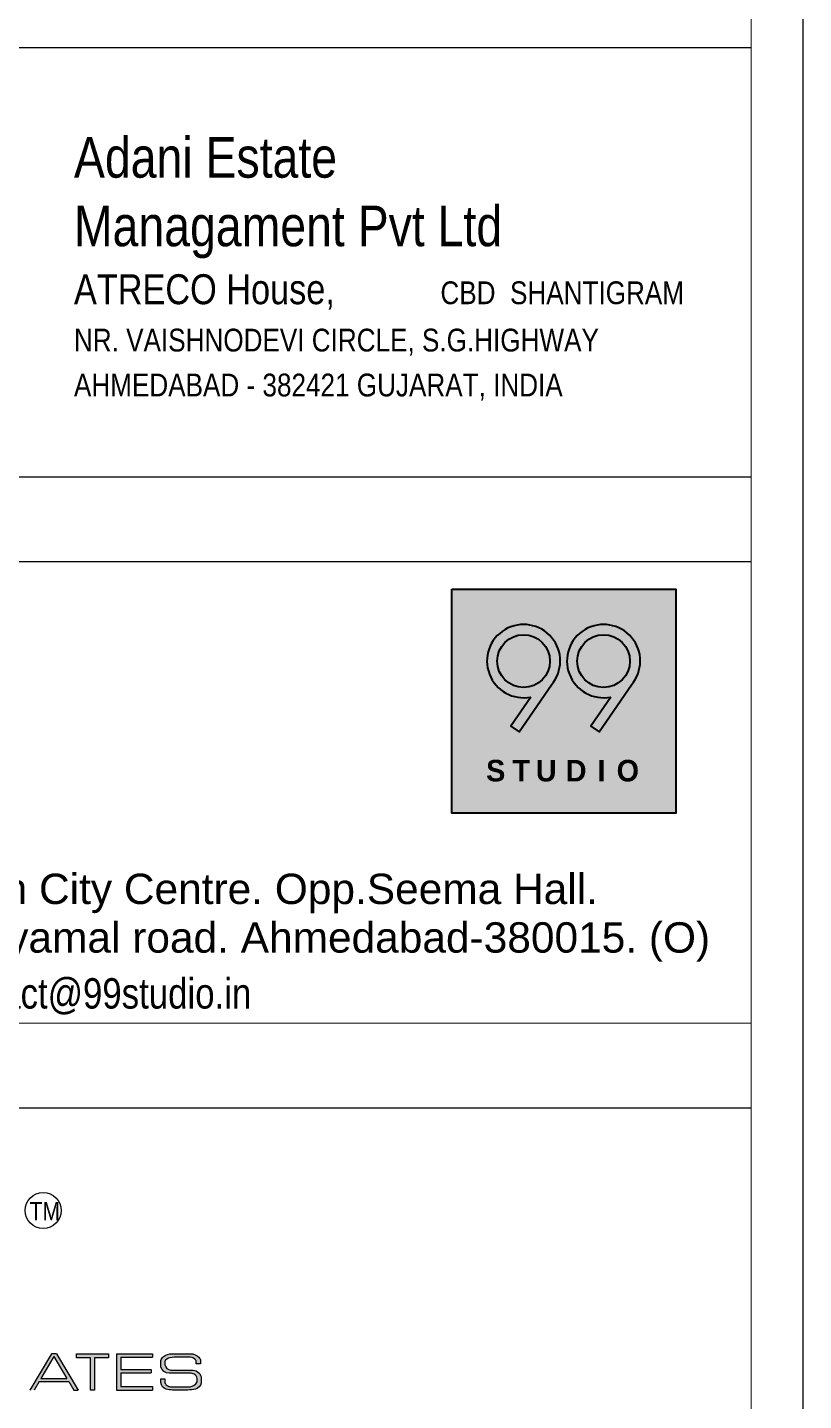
# Model space of a CAD drawing. Header units: millimetres. Extents: x 1112055 to 3390982, y -148532 to 766891.
# Drawn here: x 2075333 to 2077593, y 357866 to 361865 of the extents above; entities that cross this region are included whole.
import ezdxf

# ---------------------------------------------------------------- set-up
doc = ezdxf.new("R2010")
doc.units = ezdxf.units.MM
for name, color, linetype, lineweight in [('B TITLE BLOCK', 250, 'Continuous', 0), ('P_TITLE BLOCK TEXT', 7, 'Continuous', 9), ('tb text', 7, 'Continuous', 13)]:
    doc.layers.add(name, color=color, linetype=linetype, lineweight=lineweight)
for name, color, linetype in [('Logo Color', 251, 'Continuous'), ('Logo Font', 255, 'Continuous'), ('Logo Line', 251, 'Continuous')]:
    doc.layers.add(name, color=color, linetype=linetype)
doc.styles.add('A', font='GOTHICB.TTF')
doc.styles.add('SWINC', font='swissc.ttf')

# ---------------------------------------------------------------- blocks, each defined once
blk = doc.blocks.new('Z$W@#6E2766C7')
at = {"layer": 'Logo Font', "style": 'A'}
for s, p in [('S', (0.477201075365187, 0.4427458525618988)), ('T', (0.8451072909420388, 0.4427458525618988)), ('U', (1.170529324572427, 0.4427458525618988)), ('D', (1.588321054015565, 0.4427458525618988)), ('I', (2.031184820887617, 0.4427458525618988)), ('O', (2.298338986166228, 0.4427458525618988))]:
    blk.add_text(s, height=0.30118144, dxfattribs=at).set_placement(p)
blk = doc.blocks.new('A$C9f46f36f')
at = {"layer": 'Logo Color'}
h = blk.add_hatch(color=22, dxfattribs=at)
edge = h.paths.add_edge_path(flags=0)
edge.add_arc((-2651.583773184335, -1156.24687560508), 307.1893068638838, 180, 360, ccw=False)
edge.add_arc((-2651.583773184335, -1156.24687560508), 307.1893068638838, 0, 180, ccw=False)
edge = h.paths.add_edge_path(flags=16)
edge.add_line((-2568.222982186591, -1574.687979126815), (-2800.432897544233, -1914.725855800236))
edge.add_line((-2800.432897541439, -1914.725855799858), (-2701.769266437739, -1982.102683498029))
edge.add_line((-2701.769266444957, -1982.102683492471), (-2326.533018882386, -1432.623404472455))
edge.add_arc((-2651.583773184335, -1156.24687560508), 426.6637769954773, 319.6269312612779, 641.266816491063)
edge = h.paths.add_edge_path(flags=0)
edge.add_arc((-1719.777309257304, -1156.24687560508), 307.1893068638838, 180, 360, ccw=False)
edge.add_arc((-1719.777309257304, -1156.24687560508), 307.1893068638838, 0, 180, ccw=False)
edge = h.paths.add_edge_path(flags=16)
edge.add_line((-1636.416518274462, -1574.687979126815), (-1868.626433632104, -1914.725855800236))
edge.add_line((-1868.62643362931, -1914.725855799858), (-1769.96280252561, -1982.102683498029))
edge.add_line((-1769.962802517926, -1982.102683492471), (-1394.726554955356, -1432.623404472455))
edge.add_arc((-1719.777309257304, -1156.24687560508), 426.6637769954765, 319.6269312612779, 641.2668164910631)
h.paths.add_polyline_path([(-3486.935391280567, -317.6303075854667), (-876.5585415994283, -317.6303075854667), (-876.5585415994283, -2928.007157264743), (-3486.935391280567, -2928.007157264743)])
at = {"layer": 'Logo Font'}
h = blk.add_hatch(color=256, dxfattribs=at)
edge = h.paths.add_edge_path(flags=16)
edge.add_arc((-2651.583773184335, -1156.246875599492), 307.1893068638814, 180, 360, ccw=False)
edge.add_arc((-2651.583773184335, -1156.246875599492), 307.1893068638814, 0, 180, ccw=False)
edge = h.paths.add_edge_path()
edge.add_line((-2568.222982186591, -1574.687979126815), (-2800.432897544233, -1914.725855800236))
edge.add_line((-2800.432897541439, -1914.725855799858), (-2701.769266437739, -1982.102683498029))
edge.add_line((-2701.769266444957, -1982.102683499921), (-2326.533018882386, -1432.623404479906))
edge.add_arc((-2651.583773184335, -1156.246875599492), 426.6637769954742, 319.6269312612787, 641.2668164910637)
h = blk.add_hatch(color=256, dxfattribs=at)
edge = h.paths.add_edge_path()
edge.add_line((-1636.416518274462, -1574.687979126815), (-1868.626433632337, -1914.725855800236))
edge.add_line((-1868.62643362931, -1914.725855799858), (-1769.96280252561, -1982.102683498029))
edge.add_line((-1769.962802517926, -1982.102683499921), (-1394.726554955356, -1432.623404479906))
edge.add_arc((-1719.777309257304, -1156.246875599492), 426.6637769954735, 319.6269312612787, 641.2668164910638)
edge = h.paths.add_edge_path(flags=16)
edge.add_arc((-1719.777309257304, -1156.246875599492), 307.1893068638814, 180, 360, ccw=False)
edge.add_arc((-1719.777309257304, -1156.246875599492), 307.1893068638814, 0, 180, ccw=False)
for points in [[(-2568.222982186591, -1574.687979126815), (-2800.432897541439, -1914.725855799858), (-2701.769266444957, -1982.102683499921), (-2326.533018845832, -1432.62340447912, 5.918618956459519)], [(-1636.416518274462, -1574.687979126815), (-1868.62643362931, -1914.725855799858), (-1769.962802517926, -1982.102683499921), (-1394.726554933703, -1432.62340447912, 5.918618956459519)], [(-2344.394466344034, -1156.246875599492, -1), (-2958.77308008424, -1156.246875599492, -1)], [(-1412.5880023723, -1156.246875599492, -1), (-2026.966616097605, -1156.246875599492, -1)]]:
    blk.add_lwpolyline(points, format="xyb", close=True, dxfattribs=at)
at = {"layer": 'Logo Line'}
blk.add_lwpolyline([(-3486.935391280567, -317.6303075854667), (-876.5585415994283, -317.6303075854667), (-876.5585415994283, -2928.007157264743), (-3486.935391280567, -2928.007157264743)], close=True, dxfattribs=at)
at = {"layer": 'Logo Font', "xscale": 834.901957593243, "yscale": 834.901957593243, "zscale": 834.901957593243}
blk.add_blockref('Z$W@#6E2766C7', (-3486.935391280567, -2928.007157264743), dxfattribs=at)

msp = doc.modelspace()

# ---------------------------------------------------------------- hatches: boundary and pattern name
at = {"layer": 'P_TITLE BLOCK TEXT'}
h = msp.add_hatch(color=7, dxfattribs=at)
h.paths.add_polyline_path([(2075417.556106545, 358001.9884028328), (2075402.419730298, 358001.9884028328), (2075339.640363806, 357896.4388072281), (2075351.973374807, 357896.4388072281), (2075366.548783711, 357920.9441280339), (2075453.427053132, 357920.9441280339), (2075468.002462036, 357896.4388072281), (2075480.335473037, 357896.4388072281)])
h.paths.add_polyline_path([(2075409.987918423, 357993.9774088365), (2075447.834783788, 357930.346289929), (2075372.141053054, 357930.346289929)], flags=16)
for points in [[(2075568.939444846, 358001.9884028328), (2075476.026364852, 358001.988402828), (2075476.026364852, 357990.3680094867), (2075516.672708179, 357990.3680094867), (2075516.672708179, 357896.4388072281), (2075528.29310152, 357896.4388072281), (2075528.29310152, 357990.3680094867), (2075568.939444846, 357990.3680094867)], [(2075696.881945272, 358001.9884028328), (2075592.574934282, 358001.9884028328), (2075592.574934282, 357896.4388072281), (2075696.881945272, 357896.4388072281), (2075696.881945272, 357906.5752586302), (2075604.937718516, 357906.5752586302), (2075604.937718516, 357946.4517672404), (2075693.016450387, 357946.4517672404), (2075693.016450387, 357955.9068711528), (2075604.937718516, 357955.9068711528), (2075604.937718516, 357991.9685055093), (2075696.881945272, 357991.9685055093)]]:
    msp.add_hatch(color=256, dxfattribs=at).paths.add_polyline_path(points)
h = msp.add_hatch(color=7, dxfattribs=at)
edge = h.paths.add_edge_path()
edge.add_line((2075823.850484411, 357972.7271305578), (2075823.850484411, 357982.6675614374))
edge.add_arc((2075807.04808119, 357971.7483370937), 20.03871787709489, 33.01826321564511, 89.55826277277895)
edge.add_line((2075807.202573546, 357991.7864594149), (2075759.715955947, 357991.7864594149))
edge.add_arc((2075762.253695229, 357933.3619329), 58.4796154169414, 92.48714741873879, 114.0429537283691)
edge.add_arc((2075742.074029989, 357978.5949106351), 8.949410852907363, 114.0429537294062, 173.3691583151758)
edge.add_line((2075733.18448396, 357979.628315711), (2075733.18448396, 357969.6573143691))
edge.add_arc((2075751.446868044, 357973.3307342381), 18.62816915107544, 191.3730973809643, 266.989319789544)
edge.add_line((2075750.468477392, 357954.7282764002), (2075810.636410879, 357954.7282764002))
edge.add_arc((2075812.323617654, 357927.1021791057), 27.67757067346279, 15.593509061330622, 93.49488039938291, ccw=False)
edge.add_line((2075838.982460705, 357934.5422063611), (2075839.048984672, 357916.8412307242))
edge.add_arc((2075815.066081539, 357923.1147068235), 24.78983955410691, 286.83610795885704, 345.3409580231924, ccw=False)
edge.add_arc((2075797.949034164, 357997.5347191727), 101.1100249452972, 270.9573158560145, 283.9044309719972, ccw=False)
edge.add_line((2075799.638333576, 357896.4388072281), (2075755.458739993, 357896.4388072281))
edge.add_arc((2075757.00755003, 357975.392461632), 78.96884421117723, 255.2817551210301, 268.87619010347515, ccw=False)
edge.add_arc((2075742.219671883, 357919.0974624002), 20.76396229907139, 183.4260365920886, 255.2817551212632, ccw=False)
edge.add_line((2075721.492819464, 357917.8566081863), (2075721.492819464, 357929.0500660379))
edge.add_line((2075721.492819464, 357929.0500660363), (2075733.184483957, 357929.0500660363))
edge.add_line((2075733.18448396, 357929.0500660363), (2075733.18448396, 357917.8497983136))
edge.add_arc((2075748.812883834, 357923.1134075312), 16.49098131350954, 198.6134072769036, 234.8504137460179)
edge.add_arc((2075751.200345243, 357926.504179886), 20.63794516217011, 234.8504137462263, 265.2644397945826)
edge.add_line((2075749.496537407, 357905.9366856491), (2075806.429697471, 357905.9366856491))
edge.add_arc((2075804.385554855, 357931.5629347864), 25.70764796680564, 274.5606862053867, 333.2673842339913)
edge.add_line((2075827.345452894, 357919.9989282946), (2075827.475890942, 357930.159396804))
edge.add_arc((2075811.507919664, 357927.9015735157), 16.12680602896097, 8.048099003175661, 64.75619501759226)
edge.add_arc((2075803.549398851, 357911.0223647164), 34.78814958505173, 64.75619501777959, 84.27045226384784)
edge.add_line((2075807.022400428, 357945.6367202855), (2075745.254953972, 357945.6367202855))
edge.add_arc((2075744.398593189, 357969.4415870919), 23.8202652662197, 195.9277156249536, 272.0602807550699, ccw=False)
edge.add_line((2075721.492819464, 357962.904724878), (2075721.492819464, 357982.5147091221))
edge.add_arc((2075738.745341097, 357979.3737423476), 17.53611059758086, 127.42578174409411, 169.6818301060569, ccw=False)
edge.add_arc((2075753.789508824, 357959.715127286), 42.29066833871261, 88.3567074096274, 127.42578174509751, ccw=False)
edge.add_line((2075755.002275544, 358001.9884028328), (2075807.393937642, 358001.9884028328))
edge.add_arc((2075807.593246529, 357966.9067052109), 35.08226378177395, 45.300427081282805, 90.32550976596679, ccw=False)
edge.add_arc((2075821.358326858, 357980.8169005625), 15.51261965570316, 1.8933564716198816, 45.30042708078719, ccw=False)
edge.add_line((2075836.862477454, 357981.3294265106), (2075836.862477454, 357972.727130557))
edge.add_line((2075836.862477454, 357972.7271305578), (2075823.850484408, 357972.7271305578))

# ---------------------------------------------------------------- linework, layer by layer
at = {"layer": 'B TITLE BLOCK', "color": 250, "lineweight": 0}
for p, q in [((2073382.384186742, 360556.3812942058), (2077440.810895424, 360556.3812942058)), ((2077440.810895424, 360308.7437385425), (2073382.384186743, 360308.7437385425)), ((2077440.810895424, 358717.3396611214), (2073382.384186743, 358717.3396611214))]:
    msp.add_line(p, q, dxfattribs=at)
at = {"layer": 'B TITLE BLOCK', "color": 1, "const_width": 3.384000514378009}
msp.add_lwpolyline([(2024770.313218801, 384330.6444140066), (2024770.313218801, 351073.3384525642), (2077591.563820463, 351073.3384525642), (2077591.563820463, 384330.6444140066)], close=True, dxfattribs=at)
at = {"layer": 'B TITLE BLOCK', "color": 250, "lineweight": 0}
for points, const_width in [([(2024921.066143839, 384179.8914889679), (2024921.066143839, 351224.0913776029), (2077440.810895424, 351224.0913776029), (2077440.810895424, 384179.8914889679)], 3.384000514378009), ([(2073382.384186743, 351224.0913776029), (2077440.810895424, 351224.0913776029), (2077440.810895424, 384179.8914889678), (2073382.384186743, 384179.8914889678)], 3.38400051437801), ([(2073382.384186742, 361806.5392734378), (2077440.810895424, 361806.5392734378), (2077440.810895424, 360556.3812942058), (2073382.384186742, 360556.3812942058)], 3.38400051437801), ([(2077440.810895424, 360556.3812942049), (2073382.384186743, 360556.3812942049), (2073382.384186743, 358964.9772167838), (2077440.810895424, 358964.9772167838)], 3.38400051437801), ([(2077440.810895424, 351224.0913776029), (2073382.384186743, 351224.0913776029), (2073382.384186743, 358964.9772167838), (2077440.810895424, 358964.9772167838)], 3.38400051437801)]:
    msp.add_lwpolyline(points, close=True, dxfattribs=dict(at, const_width=const_width))
at = {"layer": 'P_TITLE BLOCK TEXT', "color": 7}
for points in [[(2075402.419730298, 358001.988402832), (2075339.640363806, 357896.4388072273)], [(2075409.987918423, 357993.9774088358), (2075372.141053054, 357930.3462899283)], [(2075417.556106545, 358001.988402832), (2075402.419730298, 358001.988402832)], [(2075409.987918423, 357993.9774088358), (2075447.834783788, 357930.3462899283)], [(2075417.556106545, 358001.988402832), (2075480.335473037, 357896.4388072273)], [(2075592.574934282, 358001.988402832), (2075696.881945272, 358001.988402832)], [(2075592.574934282, 358001.988402832), (2075592.574934282, 357896.4388072273)], [(2075604.937718516, 357991.9685055086), (2075604.937718516, 357955.906871152)], [(2075604.937718516, 357991.9685055086), (2075696.881945272, 357991.9685055086)], [(2075696.881945272, 358001.988402832), (2075696.881945272, 357991.9685055086)], [(2075372.141053054, 357930.3462899283), (2075447.834783788, 357930.3462899283)], [(2075604.937718516, 357955.906871152), (2075693.016450387, 357955.906871152)], [(2075604.937718516, 357946.4517672397), (2075604.937718516, 357906.5752586295)], [(2075604.937718516, 357946.4517672397), (2075693.016450387, 357946.4517672397)], [(2075693.016450387, 357955.906871152), (2075693.016450387, 357946.4517672397)], [(2075366.548783711, 357920.9441280331), (2075351.973374807, 357896.4388072273)], [(2075366.548783711, 357920.9441280331), (2075453.427053132, 357920.9441280331)], [(2075453.427053132, 357920.9441280331), (2075468.002462036, 357896.4388072273)], [(2075468.002462036, 357896.4388072273), (2075480.335473037, 357896.4388072273)], [(2075592.574934282, 357896.4388072273), (2075696.881945272, 357896.4388072273)], [(2075604.937718516, 357906.5752586295), (2075696.881945272, 357906.5752586295)], [(2075696.881945272, 357906.5752586295), (2075696.881945272, 357896.4388072273)]]:
    msp.add_lwpolyline(points, dxfattribs=at)
at = {"layer": 'P_TITLE BLOCK TEXT'}
for points in [[(2075516.672708179, 357990.3680094859), (2075476.026364852, 357990.3680094859), (2075476.026364852, 358001.988402832), (2075568.939444846, 358001.988402832), (2075568.939444846, 357990.3680094859), (2075528.29310152, 357990.3680094859)], [(2075528.29310152, 357990.3680094859), (2075528.29310152, 357896.4388072273), (2075516.672708179, 357896.4388072273), (2075516.672708179, 357990.3680094859)]]:
    msp.add_lwpolyline(points, dxfattribs=at)
at = {"layer": 'P_TITLE BLOCK TEXT', "color": 7}
msp.add_lwpolyline([(2075823.850484411, 357972.7271305569), (2075823.850484411, 357982.6675614328, 0.2518321425504549), (2075807.202573546, 357991.7864594142), (2075759.715955948, 357991.7864594142, 0.0943332803251045), (2075738.427848497, 357986.7678730815, 0.2648005950274), (2075733.18448396, 357979.6283157103), (2075733.18448396, 357969.6573143677, 0.342455608626355), (2075750.468477392, 357954.7282763994), (2075810.636410879, 357954.7282763994, -0.3536343318604639), (2075838.982460705, 357934.5422063604), (2075839.048984674, 357916.8412307217, -0.2609690833415413), (2075822.246087833, 357899.3874302279, -0.0565526202682377), (2075799.638333576, 357896.4388072273), (2075755.45873999, 357896.4388072273, -0.0593865794242292), (2075736.944256247, 357899.0148300995, -0.324223828793496), (2075721.492819464, 357917.8566081856), (2075721.492819464, 357929.0500660354), (2075733.18448396, 357929.0500660354), (2075733.18448396, 357917.849798311, 0.1594446921200951), (2075739.318809879, 357909.629527359, 0.1334907776809275), (2075749.496537407, 357905.9366856483), (2075806.429697467, 357905.9366856483, 0.2619100095917326), (2075827.345452894, 357919.9989282938), (2075827.475890941, 357930.1593968024, 0.2526122615055632), (2075818.385533862, 357942.4882899243, 0.085353380822099), (2075807.022400428, 357945.6367202848), (2075745.254953972, 357945.6367202848, -0.3449747456290864), (2075721.492819464, 357962.9047248773), (2075721.492819464, 357982.5147091235, -0.1864948836794344), (2075728.088063682, 357993.2998908811, -0.172141735516322), (2075755.002275544, 358001.988402832), (2075807.393937642, 358001.988402832, -0.1990261439851543), (2075832.269739158, 357991.8433437861, -0.1916967583265429), (2075836.862477454, 357981.3294265098), (2075836.862477454, 357972.7271305569)], format="xyb", close=True, dxfattribs=at)
at = {"layer": 'P_TITLE BLOCK TEXT'}
msp.add_circle((2075378.441203881, 358419.4212227958), 52.48922078263591, dxfattribs=at)

# ---------------------------------------------------------------- block references
at = {"xscale": 0.25, "yscale": 0.25, "zscale": 0.25}
msp.add_blockref('A$C9f46f36f', (2077440.810895424, 360308.7437385425), dxfattribs=at)

# ---------------------------------------------------------------- texts
at = {"layer": 'P_TITLE BLOCK TEXT', "style": 'SWINC'}
msp.add_text('TM', height=53.37078982399937, dxfattribs=at).set_placement((2075339.283256601, 358391.0921775161))
at = {"layer": 'P_TITLE BLOCK TEXT', "lineweight": 0, "char_height": 88.47691352364662, "attachment_point": 7, "style": 'SWINC'}
for s, insert in [('\\A1;{\\pql;\\fArial|b0|i0|c0|p34;1101, LANDMARK. Nr.Titanium City Centre. Opp.Seema Hall.}', (2073594.538780772, 359285.3290794303)), ('\\A1;{\\pql;\\fArial|b0|i0|c0|p34;Anandnagar. Prahladnagar-Shyamal road. Ahmedabad-380015. (O)}', (2073597.517560611, 359143.7830053208))]:
    msp.add_mtext(s, dxfattribs=dict(at, insert=insert))
at = {"layer": 'P_TITLE BLOCK TEXT', "lineweight": 0, "insert": (2073594.543291797, 358982.0176367104), "char_height": 88.47691352364662, "width": 2571.846334514785, "attachment_point": 7, "style": 'SWINC'}
msp.add_mtext('\\A1;\\pxql;Ph._079-4002-8361/62 - Email - contact@99studio.in   ', dxfattribs=at)
at = {"layer": 'tb text', "style": 'SWINC'}
for s, height, p in [('Adani Estate', 117.9867787290402, (2075468.298975782, 361427.8561329996)), ('Managament Pvt Ltd', 117.9867787290402, (2075468.298975782, 361228.1797479083)), ('ATRECO House,', 87.15565357935468, (2075468.298975782, 361059.334487967)), ('  CBD  SHANTIGRAM', 66.367287087607, (2076493.415472644, 361059.3344879668)), ('NR. VAISHNODEVI CIRCLE, S.G.HIGHWAY', 66.367287087607, (2075468.298975782, 360921.5546362336)), ('AHMEDABAD - 382421 GUJARAT, INDIA', 66.367287087607, (2075468.298975782, 360790.7042399977))]:
    msp.add_text(s, height=height, dxfattribs=at).set_placement(p)

doc.saveas('drawing.dxf')
